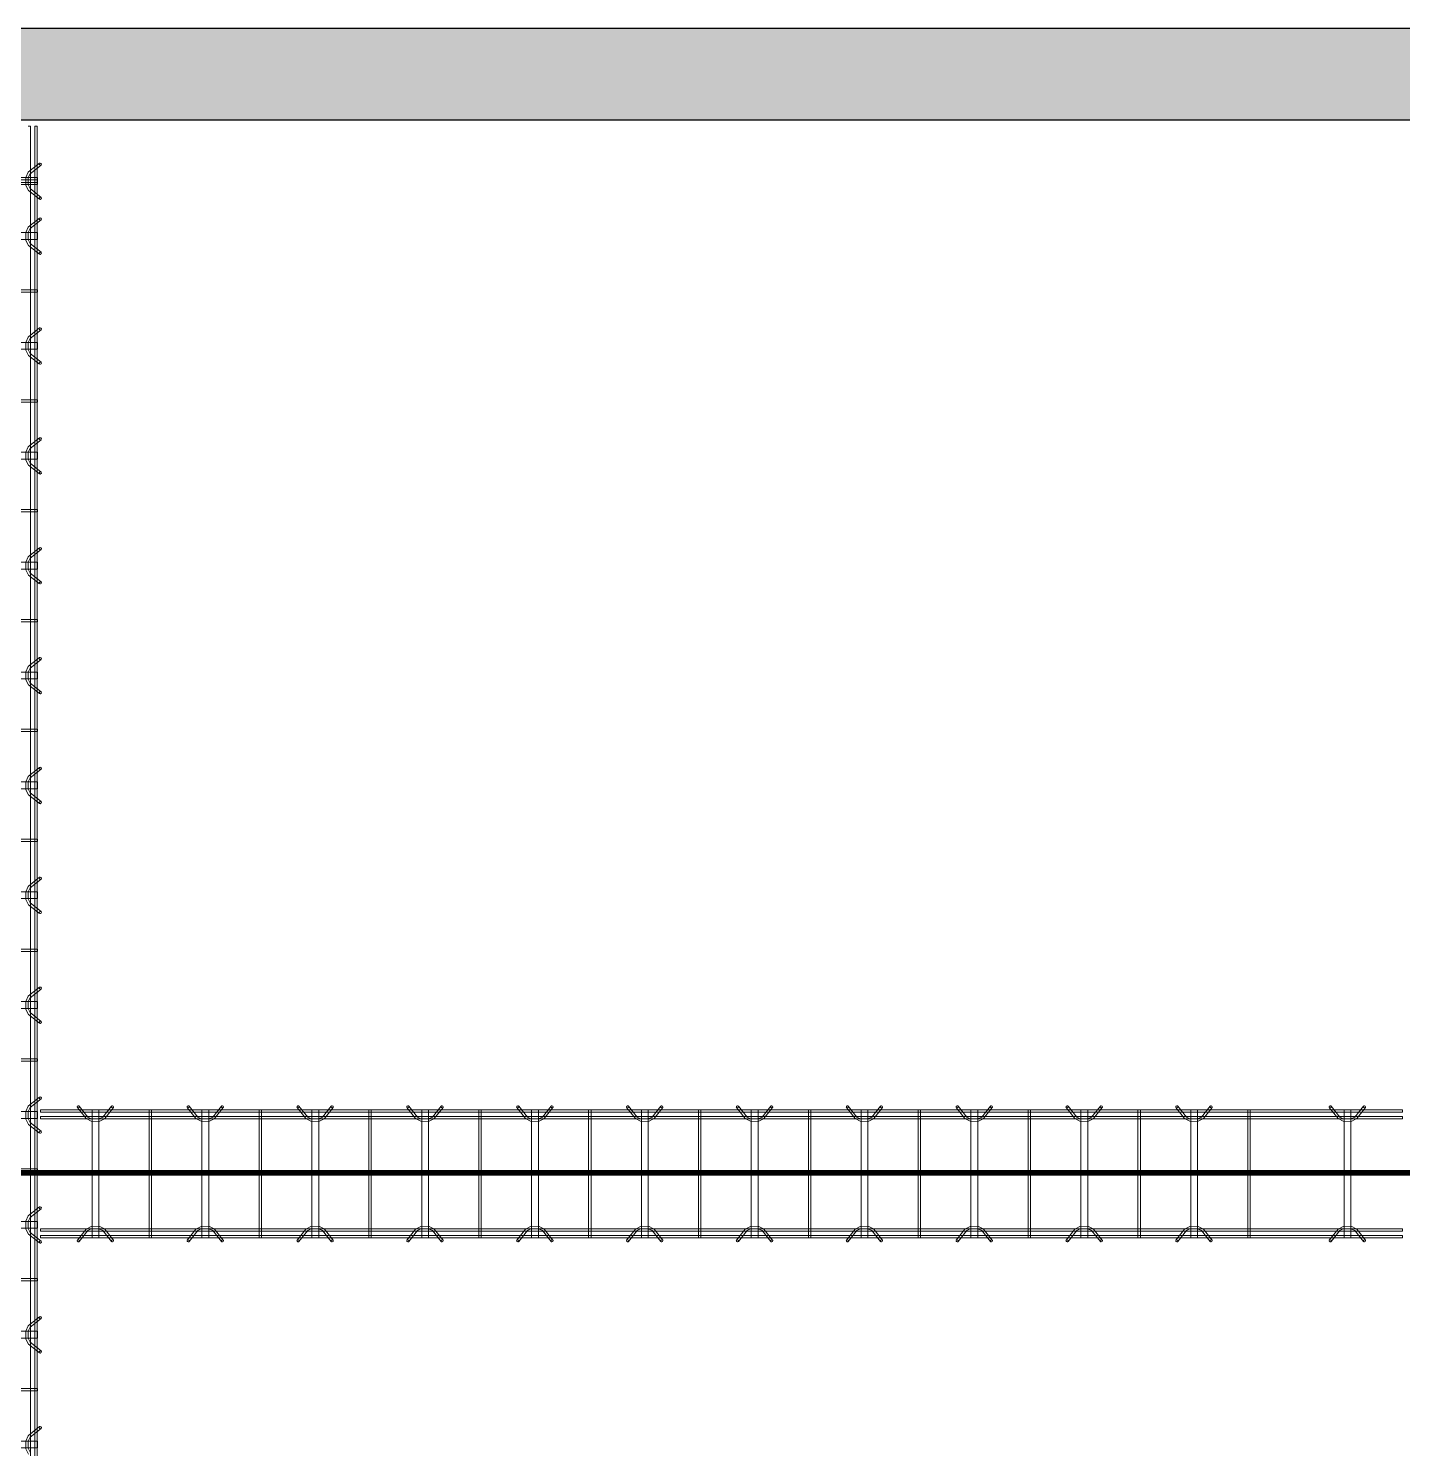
# Model space of a CAD drawing. Header units: inches. Extents: x -19229 to -222, y -6301 to 12387.
# Drawn here: x -3311.9 to -3161.8, y 11932.1 to 12087.2 of the extents above; entities that cross this region are included whole.
import ezdxf

# ---------------------------------------------------------------- set-up
doc = ezdxf.new("R2010")
doc.units = ezdxf.units.IN
doc.header["$MEASUREMENT"] = 0
for name, color, linetype, lineweight in [('A-GENM', 13, 'Continuous', 9), ('A-WALL-PATT', 111, 'Continuous', 25), ('S-BEAM', 12, 'Continuous', 9), ('S-FNDN', 32, 'Continuous', 9)]:
    doc.layers.add(name, color=color, linetype=linetype, lineweight=lineweight)

# ---------------------------------------------------------------- blocks, each defined once
blk = doc.blocks.new('Dowel bar assembly - Dowel bar assembly-674226-SLAB ON GROUND JOINTS')
at = {"layer": 'S-BEAM'}
for p, q in [((148.75, 1.98), (0, 1.98)), ((0, 1.98), (0, 1.72)), ((0, 1.72), (0, 1.98)), ((0, 1.72), (148.75, 1.72)), ((4.02, 2.23), (4.97, 1.03)), ((5.18, 1.19), (4.23, 2.39)), ((5.63, 1.99), (5.63, -12.01)), ((6.38, 1.99), (5.63, 1.99)), ((5.63, 1.99), (6.38, 1.99)), ((6.38, -12.01), (6.38, 1.99)), ((7.76, 2.39), (6.81, 1.19)), ((7.01, 1.03), (7.96, 2.23)), ((11.87, 1.99), (11.87, -12.01)), ((12.13, 1.99), (11.87, 1.99)), ((11.87, 1.99), (12.13, 1.99)), ((12.13, -12.01), (12.13, 1.99)), ((16.02, 2.23), (16.97, 1.03)), ((17.18, 1.19), (16.23, 2.39)), ((17.63, 1.99), (17.63, -12.01)), ((18.38, 1.99), (17.63, 1.99)), ((17.63, 1.99), (18.38, 1.99)), ((18.38, -12.01), (18.38, 1.99)), ((19.76, 2.39), (18.81, 1.19)), ((19.01, 1.03), (19.96, 2.23)), ((23.87, 1.99), (23.87, -12.01)), ((24.13, 1.99), (23.87, 1.99)), ((23.87, 1.99), (24.13, 1.99)), ((24.13, -12.01), (24.13, 1.99)), ((28.02, 2.23), (28.97, 1.03)), ((29.18, 1.19), (28.23, 2.39)), ((29.63, 1.99), (29.63, -12.01)), ((30.38, 1.99), (29.63, 1.99)), ((29.63, 1.99), (30.38, 1.99)), ((30.38, -12.01), (30.38, 1.99)), ((31.76, 2.39), (30.81, 1.19)), ((31.01, 1.03), (31.96, 2.23)), ((35.87, 1.99), (35.87, -12.01)), ((36.13, 1.99), (35.87, 1.99)), ((35.87, 1.99), (36.13, 1.99)), ((36.13, -12.01), (36.13, 1.99)), ((40.02, 2.23), (40.97, 1.03)), ((41.18, 1.19), (40.23, 2.39)), ((41.63, 1.99), (41.63, -12.01)), ((42.38, 1.99), (41.63, 1.99)), ((41.63, 1.99), (42.38, 1.99)), ((42.38, -12.01), (42.38, 1.99)), ((43.76, 2.39), (42.81, 1.19)), ((43.01, 1.03), (43.96, 2.23)), ((47.87, 1.99), (47.87, -12.01)), ((48.13, 1.99), (47.87, 1.99)), ((47.87, 1.99), (48.13, 1.99)), ((48.13, -12.01), (48.13, 1.99)), ((52.02, 2.23), (52.97, 1.03)), ((53.18, 1.19), (52.23, 2.39)), ((53.63, 1.99), (53.63, -12.01)), ((54.38, 1.99), (53.63, 1.99)), ((53.63, 1.99), (54.38, 1.99)), ((54.38, -12.01), (54.38, 1.99)), ((55.76, 2.39), (54.81, 1.19)), ((55.01, 1.03), (55.96, 2.23)), ((59.87, 1.99), (59.87, -12.01)), ((60.13, 1.99), (59.87, 1.99)), ((59.87, 1.99), (60.13, 1.99)), ((60.13, -12.01), (60.13, 1.99)), ((64.02, 2.23), (64.97, 1.03)), ((65.18, 1.19), (64.23, 2.39)), ((65.63, 1.99), (65.63, -12.01)), ((66.38, 1.99), (65.63, 1.99)), ((65.63, 1.99), (66.38, 1.99)), ((66.38, -12.01), (66.38, 1.99)), ((67.76, 2.39), (66.81, 1.19)), ((67.01, 1.03), (67.96, 2.23)), ((71.87, 1.99), (71.87, -12.01)), ((72.13, 1.99), (71.87, 1.99)), ((71.87, 1.99), (72.13, 1.99)), ((72.13, -12.01), (72.13, 1.99)), ((76.02, 2.23), (76.97, 1.03)), ((77.18, 1.19), (76.23, 2.39)), ((77.63, 1.99), (77.63, -12.01)), ((78.38, 1.99), (77.63, 1.99)), ((77.63, 1.99), (78.38, 1.99)), ((78.38, -12.01), (78.38, 1.99)), ((79.76, 2.39), (78.81, 1.19)), ((79.01, 1.03), (79.96, 2.23)), ((83.87, 1.99), (83.87, -12.01)), ((84.13, 1.99), (83.87, 1.99)), ((83.87, 1.99), (84.13, 1.99)), ((84.13, -12.01), (84.13, 1.99)), ((88.02, 2.23), (88.97, 1.03)), ((89.18, 1.19), (88.23, 2.39)), ((89.63, 1.99), (89.63, -12.01)), ((90.38, 1.99), (89.63, 1.99)), ((89.63, 1.99), (90.38, 1.99)), ((90.38, -12.01), (90.38, 1.99)), ((91.76, 2.39), (90.81, 1.19)), ((91.01, 1.03), (91.96, 2.23)), ((95.87, 1.99), (95.87, -12.01)), ((96.13, 1.99), (95.87, 1.99)), ((95.87, 1.99), (96.13, 1.99)), ((96.13, -12.01), (96.13, 1.99)), ((100.02, 2.23), (100.97, 1.03)), ((101.18, 1.19), (100.23, 2.39)), ((101.63, 1.99), (101.63, -12.01)), ((102.38, 1.99), (101.63, 1.99)), ((101.63, 1.99), (102.38, 1.99)), ((102.38, -12.01), (102.38, 1.99)), ((103.76, 2.39), (102.81, 1.19)), ((103.01, 1.03), (103.96, 2.23)), ((107.87, 1.99), (107.87, -12.01)), ((108.13, 1.99), (107.87, 1.99)), ((107.87, 1.99), (108.13, 1.99)), ((108.13, -12.01), (108.13, 1.99)), ((112.02, 2.23), (112.97, 1.03)), ((113.18, 1.19), (112.23, 2.39)), ((113.63, 1.99), (113.63, -12.01)), ((114.38, 1.99), (113.63, 1.99)), ((113.63, 1.99), (114.38, 1.99)), ((114.38, -12.01), (114.38, 1.99)), ((115.76, 2.39), (114.81, 1.19)), ((115.01, 1.03), (115.96, 2.23)), ((119.87, 1.99), (119.87, -12.01)), ((120.13, 1.99), (119.87, 1.99)), ((119.87, 1.99), (120.13, 1.99)), ((120.13, -12.01), (120.13, 1.99)), ((124.02, 2.23), (124.97, 1.03)), ((125.18, 1.19), (124.23, 2.39)), ((125.63, 1.99), (125.63, -12.01)), ((126.38, 1.99), (125.63, 1.99)), ((125.63, 1.99), (126.38, 1.99)), ((126.38, -12.01), (126.38, 1.99)), ((127.76, 2.39), (126.81, 1.19)), ((127.01, 1.03), (127.96, 2.23)), ((131.87, 1.99), (131.87, -12.01)), ((132.13, 1.99), (131.87, 1.99)), ((131.87, 1.99), (132.13, 1.99)), ((132.13, -12.01), (132.13, 1.99)), ((140.77, 2.23), (141.72, 1.03)), ((141.93, 1.19), (140.98, 2.39)), ((142.38, 1.99), (142.38, -12.01)), ((143.13, 1.99), (142.38, 1.99)), ((142.38, 1.99), (143.13, 1.99)), ((143.13, -12.01), (143.13, 1.99)), ((144.51, 2.39), (143.56, 1.19)), ((143.76, 1.03), (144.71, 2.23)), ((148.75, 1.98), (148.75, 1.72)), ((148.75, 1.72), (148.75, 1.98)), ((148.75, 1.25), (0, 1.25)), ((0, 0.99), (0, 1.25)), ((0, 1.25), (0, 0.99)), ((0, 0.99), (148.75, 0.99)), ((148.75, 0.99), (148.75, 1.25)), ((148.75, 1.25), (148.75, 0.99)), ((148.75, -11.01), (0, -11.01)), ((0, -11.27), (0, -11.01)), ((0, -11.01), (0, -11.27)), ((0, -11.27), (148.75, -11.27)), ((148.75, -11.74), (0, -11.74)), ((0, -12), (0, -11.74)), ((0, -11.74), (0, -12)), ((0, -12), (148.75, -12)), ((4.97, -11.05), (4.02, -12.25)), ((4.23, -12.41), (5.18, -11.21)), ((6.38, -12.01), (5.63, -12.01)), ((5.63, -12.01), (6.38, -12.01)), ((6.81, -11.21), (7.76, -12.41)), ((7.96, -12.25), (7.01, -11.05)), ((12.13, -12.01), (11.87, -12.01)), ((11.87, -12.01), (12.13, -12.01)), ((16.97, -11.05), (16.02, -12.25)), ((16.23, -12.41), (17.18, -11.21)), ((18.38, -12.01), (17.63, -12.01)), ((17.63, -12.01), (18.38, -12.01)), ((18.81, -11.21), (19.76, -12.41)), ((19.96, -12.25), (19.01, -11.05)), ((24.13, -12.01), (23.87, -12.01)), ((23.87, -12.01), (24.13, -12.01)), ((28.97, -11.05), (28.02, -12.25)), ((28.23, -12.41), (29.18, -11.21)), ((30.38, -12.01), (29.63, -12.01)), ((29.63, -12.01), (30.38, -12.01)), ((30.81, -11.21), (31.76, -12.41)), ((31.96, -12.25), (31.01, -11.05)), ((36.13, -12.01), (35.87, -12.01)), ((35.87, -12.01), (36.13, -12.01)), ((40.97, -11.05), (40.02, -12.25)), ((40.23, -12.41), (41.18, -11.21)), ((42.38, -12.01), (41.63, -12.01)), ((41.63, -12.01), (42.38, -12.01)), ((42.81, -11.21), (43.76, -12.41)), ((43.96, -12.25), (43.01, -11.05)), ((48.13, -12.01), (47.87, -12.01)), ((47.87, -12.01), (48.13, -12.01)), ((52.97, -11.05), (52.02, -12.25)), ((52.23, -12.41), (53.18, -11.21)), ((54.38, -12.01), (53.63, -12.01)), ((53.63, -12.01), (54.38, -12.01)), ((54.81, -11.21), (55.76, -12.41)), ((55.96, -12.25), (55.01, -11.05)), ((60.13, -12.01), (59.87, -12.01)), ((59.87, -12.01), (60.13, -12.01)), ((64.97, -11.05), (64.02, -12.25)), ((64.23, -12.41), (65.18, -11.21)), ((66.38, -12.01), (65.63, -12.01)), ((65.63, -12.01), (66.38, -12.01)), ((66.81, -11.21), (67.76, -12.41)), ((67.96, -12.25), (67.01, -11.05)), ((72.13, -12.01), (71.87, -12.01)), ((71.87, -12.01), (72.13, -12.01)), ((76.97, -11.05), (76.02, -12.25)), ((76.23, -12.41), (77.18, -11.21)), ((78.38, -12.01), (77.63, -12.01)), ((77.63, -12.01), (78.38, -12.01)), ((78.81, -11.21), (79.76, -12.41)), ((79.96, -12.25), (79.01, -11.05)), ((84.13, -12.01), (83.87, -12.01)), ((83.87, -12.01), (84.13, -12.01)), ((88.97, -11.05), (88.02, -12.25)), ((88.23, -12.41), (89.18, -11.21)), ((90.38, -12.01), (89.63, -12.01)), ((89.63, -12.01), (90.38, -12.01)), ((90.81, -11.21), (91.76, -12.41)), ((91.96, -12.25), (91.01, -11.05)), ((96.13, -12.01), (95.87, -12.01)), ((95.87, -12.01), (96.13, -12.01)), ((100.97, -11.05), (100.02, -12.25)), ((100.23, -12.41), (101.18, -11.21)), ((102.38, -12.01), (101.63, -12.01)), ((101.63, -12.01), (102.38, -12.01)), ((102.81, -11.21), (103.76, -12.41)), ((103.96, -12.25), (103.01, -11.05)), ((108.13, -12.01), (107.87, -12.01)), ((107.87, -12.01), (108.13, -12.01)), ((112.97, -11.05), (112.02, -12.25)), ((112.23, -12.41), (113.18, -11.21)), ((114.38, -12.01), (113.63, -12.01)), ((113.63, -12.01), (114.38, -12.01)), ((114.81, -11.21), (115.76, -12.41)), ((115.96, -12.25), (115.01, -11.05)), ((120.13, -12.01), (119.87, -12.01)), ((119.87, -12.01), (120.13, -12.01)), ((124.97, -11.05), (124.02, -12.25)), ((124.23, -12.41), (125.18, -11.21)), ((126.38, -12.01), (125.63, -12.01)), ((125.63, -12.01), (126.38, -12.01)), ((126.81, -11.21), (127.76, -12.41)), ((127.96, -12.25), (127.01, -11.05)), ((132.13, -12.01), (131.87, -12.01)), ((131.87, -12.01), (132.13, -12.01)), ((141.72, -11.05), (140.77, -12.25)), ((140.98, -12.41), (141.93, -11.21)), ((143.13, -12.01), (142.38, -12.01)), ((142.38, -12.01), (143.13, -12.01)), ((143.56, -11.21), (144.51, -12.41)), ((144.71, -12.25), (143.76, -11.05)), ((148.75, -11.27), (148.75, -11.01)), ((148.75, -11.01), (148.75, -11.27)), ((148.75, -12), (148.75, -11.74)), ((148.75, -11.74), (148.75, -12))]:
    blk.add_line(p, q, dxfattribs=at)
at = {"layer": 'S-BEAM', "flags": 128}
for points in [[(4.97, 1.03), (5.53, 0.73), (6.39, 0.72), (6.97, 0.99), (7.01, 1.03)], [(5.18, 1.19), (5.62, 0.97), (6.38, 0.98), (6.81, 1.19)], [(16.97, 1.03), (17.53, 0.73), (18.39, 0.72), (18.97, 0.99), (19.01, 1.03)], [(17.18, 1.19), (17.62, 0.97), (18.38, 0.98), (18.81, 1.19)], [(28.97, 1.03), (29.53, 0.73), (30.39, 0.72), (30.97, 0.99), (31.01, 1.03)], [(29.18, 1.19), (29.62, 0.97), (30.38, 0.98), (30.81, 1.19)], [(40.97, 1.03), (41.53, 0.73), (42.39, 0.72), (42.97, 0.99), (43.01, 1.03)], [(41.18, 1.19), (41.62, 0.97), (42.38, 0.98), (42.81, 1.19)], [(52.97, 1.03), (53.53, 0.73), (54.39, 0.72), (54.97, 0.99), (55.01, 1.03)], [(53.18, 1.19), (53.62, 0.97), (54.38, 0.98), (54.81, 1.19)], [(64.97, 1.03), (65.53, 0.73), (66.39, 0.72), (66.97, 0.99), (67.01, 1.03)], [(65.18, 1.19), (65.62, 0.97), (66.38, 0.98), (66.81, 1.19)], [(76.97, 1.03), (77.53, 0.73), (78.39, 0.72), (78.97, 0.99), (79.01, 1.03)], [(77.18, 1.19), (77.62, 0.97), (78.38, 0.98), (78.81, 1.19)], [(88.97, 1.03), (89.53, 0.73), (90.39, 0.72), (90.97, 0.99), (91.01, 1.03)], [(89.18, 1.19), (89.62, 0.97), (90.38, 0.98), (90.81, 1.19)], [(100.97, 1.03), (101.53, 0.73), (102.39, 0.72), (102.97, 0.99), (103.01, 1.03)], [(101.18, 1.19), (101.62, 0.97), (102.38, 0.98), (102.81, 1.19)], [(112.97, 1.03), (113.53, 0.73), (114.39, 0.72), (114.97, 0.99), (115.01, 1.03)], [(113.18, 1.19), (113.62, 0.97), (114.38, 0.98), (114.81, 1.19)], [(124.97, 1.03), (125.53, 0.73), (126.39, 0.72), (126.97, 0.99), (127.01, 1.03)], [(125.18, 1.19), (125.62, 0.97), (126.38, 0.98), (126.81, 1.19)], [(141.72, 1.03), (142.28, 0.73), (143.14, 0.72), (143.72, 0.99), (143.76, 1.03)], [(141.93, 1.19), (142.37, 0.97), (143.13, 0.98), (143.56, 1.19)], [(4.97, -11.05), (5.53, -10.75), (6.39, -10.74), (6.97, -11.01), (7.01, -11.05)], [(16.97, -11.05), (17.53, -10.75), (18.39, -10.74), (18.97, -11.01), (19.01, -11.05)], [(28.97, -11.05), (29.53, -10.75), (30.39, -10.74), (30.97, -11.01), (31.01, -11.05)], [(40.97, -11.05), (41.53, -10.75), (42.39, -10.74), (42.97, -11.01), (43.01, -11.05)], [(52.97, -11.05), (53.53, -10.75), (54.39, -10.74), (54.97, -11.01), (55.01, -11.05)], [(64.97, -11.05), (65.53, -10.75), (66.39, -10.74), (66.97, -11.01), (67.01, -11.05)], [(76.97, -11.05), (77.53, -10.75), (78.39, -10.74), (78.97, -11.01), (79.01, -11.05)], [(88.97, -11.05), (89.53, -10.75), (90.39, -10.74), (90.97, -11.01), (91.01, -11.05)], [(100.97, -11.05), (101.53, -10.75), (102.39, -10.74), (102.97, -11.01), (103.01, -11.05)], [(112.97, -11.05), (113.53, -10.75), (114.39, -10.74), (114.97, -11.01), (115.01, -11.05)], [(124.97, -11.05), (125.53, -10.75), (126.39, -10.74), (126.97, -11.01), (127.01, -11.05)], [(141.72, -11.05), (142.28, -10.75), (143.14, -10.74), (143.72, -11.01), (143.76, -11.05)], [(5.18, -11.21), (5.62, -10.99), (6.38, -11), (6.81, -11.21)], [(17.18, -11.21), (17.62, -10.99), (18.38, -11), (18.81, -11.21)], [(29.18, -11.21), (29.62, -10.99), (30.38, -11), (30.81, -11.21)], [(41.18, -11.21), (41.62, -10.99), (42.38, -11), (42.81, -11.21)], [(53.18, -11.21), (53.62, -10.99), (54.38, -11), (54.81, -11.21)], [(65.18, -11.21), (65.62, -10.99), (66.38, -11), (66.81, -11.21)], [(77.18, -11.21), (77.62, -10.99), (78.38, -11), (78.81, -11.21)], [(89.18, -11.21), (89.62, -10.99), (90.38, -11), (90.81, -11.21)], [(101.18, -11.21), (101.62, -10.99), (102.38, -11), (102.81, -11.21)], [(113.18, -11.21), (113.62, -10.99), (114.38, -11), (114.81, -11.21)], [(125.18, -11.21), (125.62, -10.99), (126.38, -11), (126.81, -11.21)], [(141.93, -11.21), (142.37, -10.99), (143.13, -11), (143.56, -11.21)]]:
    blk.add_lwpolyline(points, dxfattribs=at)
at = {"layer": 'S-BEAM'}
for centre, major_axis, start_param, end_param in [((4.12, 2.31), (0.101, 0.08), 5.709265, 8.850858), ((4.12, 2.31), (0.101, 0.08), 2.567673, 5.709265), ((7.86, 2.31), (-0.101, 0.08), 3.715513, 6.857105), ((7.86, 2.31), (-0.101, 0.08), 0.57392, 3.715513), ((16.12, 2.31), (0.101, 0.08), 5.709265, 8.850858), ((16.12, 2.31), (0.101, 0.08), 2.567673, 5.709265), ((19.86, 2.31), (-0.101, 0.08), 3.715513, 6.857105), ((19.86, 2.31), (-0.101, 0.08), 0.57392, 3.715513), ((28.12, 2.31), (0.101, 0.08), 5.709265, 8.850858), ((28.12, 2.31), (0.101, 0.08), 2.567673, 5.709265), ((31.86, 2.31), (-0.101, 0.08), 3.715513, 6.857105), ((31.86, 2.31), (-0.101, 0.08), 0.57392, 3.715513), ((40.12, 2.31), (0.101, 0.08), 5.709265, 8.850858), ((40.12, 2.31), (0.101, 0.08), 2.567673, 5.709265), ((43.86, 2.31), (-0.101, 0.08), 3.715513, 6.857105), ((43.86, 2.31), (-0.101, 0.08), 0.57392, 3.715513), ((52.12, 2.31), (0.101, 0.08), 5.709265, 8.850858), ((52.12, 2.31), (0.101, 0.08), 2.567673, 5.709265), ((55.86, 2.31), (-0.101, 0.08), 3.715513, 6.857105), ((55.86, 2.31), (-0.101, 0.08), 0.57392, 3.715513), ((64.12, 2.31), (0.101, 0.08), 5.709265, 8.850858), ((64.12, 2.31), (0.101, 0.08), 2.567673, 5.709265), ((67.86, 2.31), (-0.101, 0.08), 3.715513, 6.857105), ((67.86, 2.31), (-0.101, 0.08), 0.57392, 3.715513), ((76.12, 2.31), (0.101, 0.08), 5.709265, 8.850858), ((76.12, 2.31), (0.101, 0.08), 2.567673, 5.709265), ((79.86, 2.31), (-0.101, 0.08), 3.715513, 6.857105), ((79.86, 2.31), (-0.101, 0.08), 0.57392, 3.715513), ((88.12, 2.31), (0.101, 0.08), 5.709265, 8.850858), ((88.12, 2.31), (0.101, 0.08), 2.567673, 5.709265), ((91.86, 2.31), (-0.101, 0.08), 3.715513, 6.857105), ((91.86, 2.31), (-0.101, 0.08), 0.57392, 3.715513), ((100.12, 2.31), (0.101, 0.08), 5.709265, 8.850858), ((100.12, 2.31), (0.101, 0.08), 2.567673, 5.709265), ((103.86, 2.31), (-0.101, 0.08), 3.715513, 6.857105), ((103.86, 2.31), (-0.101, 0.08), 0.57392, 3.715513), ((112.12, 2.31), (0.101, 0.08), 5.709265, 8.850858), ((112.12, 2.31), (0.101, 0.08), 2.567673, 5.709265), ((115.86, 2.31), (-0.101, 0.08), 3.715513, 6.857105), ((115.86, 2.31), (-0.101, 0.08), 0.57392, 3.715513), ((124.12, 2.31), (0.101, 0.08), 5.709265, 8.850858), ((124.12, 2.31), (0.101, 0.08), 2.567673, 5.709265), ((127.86, 2.31), (-0.101, 0.08), 3.715513, 6.857105), ((127.86, 2.31), (-0.101, 0.08), 0.57392, 3.715513), ((140.87, 2.31), (0.101, 0.08), 5.709265, 8.850858), ((140.87, 2.31), (0.101, 0.08), 2.567673, 5.709265), ((144.61, 2.31), (-0.101, 0.08), 3.715513, 6.857105), ((144.61, 2.31), (-0.101, 0.08), 0.57392, 3.715513), ((4.12, -12.33), (-0.101, 0.08), 3.715513, 6.857105), ((4.12, -12.33), (-0.101, 0.08), 0.57392, 3.715513), ((7.86, -12.33), (0.101, 0.08), 5.709265, 8.850858), ((7.86, -12.33), (0.101, 0.08), 2.567673, 5.709265), ((16.12, -12.33), (-0.101, 0.08), 3.715513, 6.857105), ((16.12, -12.33), (-0.101, 0.08), 0.57392, 3.715513), ((19.86, -12.33), (0.101, 0.08), 5.709265, 8.850858), ((19.86, -12.33), (0.101, 0.08), 2.567673, 5.709265), ((28.12, -12.33), (-0.101, 0.08), 3.715513, 6.857105), ((28.12, -12.33), (-0.101, 0.08), 0.57392, 3.715513), ((31.86, -12.33), (0.101, 0.08), 5.709265, 8.850858), ((31.86, -12.33), (0.101, 0.08), 2.567673, 5.709265), ((40.12, -12.33), (-0.101, 0.08), 3.715513, 6.857105), ((40.12, -12.33), (-0.101, 0.08), 0.57392, 3.715513), ((43.86, -12.33), (0.101, 0.08), 5.709265, 8.850858), ((43.86, -12.33), (0.101, 0.08), 2.567673, 5.709265), ((52.12, -12.33), (-0.101, 0.08), 3.715513, 6.857105), ((52.12, -12.33), (-0.101, 0.08), 0.57392, 3.715513), ((55.86, -12.33), (0.101, 0.08), 5.709265, 8.850858), ((55.86, -12.33), (0.101, 0.08), 2.567673, 5.709265), ((64.12, -12.33), (-0.101, 0.08), 3.715513, 6.857105), ((64.12, -12.33), (-0.101, 0.08), 0.57392, 3.715513), ((67.86, -12.33), (0.101, 0.08), 5.709265, 8.850858), ((67.86, -12.33), (0.101, 0.08), 2.567673, 5.709265), ((76.12, -12.33), (-0.101, 0.08), 3.715513, 6.857105), ((76.12, -12.33), (-0.101, 0.08), 0.57392, 3.715513), ((79.86, -12.33), (0.101, 0.08), 5.709265, 8.850858), ((79.86, -12.33), (0.101, 0.08), 2.567673, 5.709265), ((88.12, -12.33), (-0.101, 0.08), 3.715513, 6.857105), ((88.12, -12.33), (-0.101, 0.08), 0.57392, 3.715513), ((91.86, -12.33), (0.101, 0.08), 5.709265, 8.850858), ((91.86, -12.33), (0.101, 0.08), 2.567673, 5.709265), ((100.12, -12.33), (-0.101, 0.08), 3.715513, 6.857105), ((100.12, -12.33), (-0.101, 0.08), 0.57392, 3.715513), ((103.86, -12.33), (0.101, 0.08), 5.709265, 8.850858), ((103.86, -12.33), (0.101, 0.08), 2.567673, 5.709265), ((112.12, -12.33), (-0.101, 0.08), 3.715513, 6.857105), ((112.12, -12.33), (-0.101, 0.08), 0.57392, 3.715513), ((115.86, -12.33), (0.101, 0.08), 5.709265, 8.850858), ((115.86, -12.33), (0.101, 0.08), 2.567673, 5.709265), ((124.12, -12.33), (-0.101, 0.08), 3.715513, 6.857105), ((124.12, -12.33), (-0.101, 0.08), 0.57392, 3.715513), ((127.86, -12.33), (0.101, 0.08), 5.709265, 8.850858), ((127.86, -12.33), (0.101, 0.08), 2.567673, 5.709265), ((140.87, -12.33), (-0.101, 0.08), 3.715513, 6.857105), ((140.87, -12.33), (-0.101, 0.08), 0.57392, 3.715513), ((144.61, -12.33), (0.101, 0.08), 5.709265, 8.850858), ((144.61, -12.33), (0.101, 0.08), 2.567673, 5.709265)]:
    blk.add_ellipse(centre, major_axis=major_axis, ratio=0.816528, start_param=start_param, end_param=end_param, dxfattribs=at)
blk = doc.blocks.new('Dowel bar assembly - Dowel bar assembly-676441-SLAB ON GROUND JOINTS')
at = {"layer": 'S-BEAM'}
for p, q in [((149.63, 1.99), (149.63, -12.01)), ((150.38, -12.01), (150.38, 1.99)), ((155.87, 1.99), (155.87, -12.01)), ((156.13, -12.01), (156.13, 1.99)), ((161.63, 1.99), (161.63, -12.01)), ((162.38, -12.01), (162.38, 1.99)), ((167.87, 1.99), (167.87, -12.01)), ((168.13, -12.01), (168.13, 1.99)), ((173.63, 1.99), (173.63, -12.01)), ((174.38, -12.01), (174.38, 1.99)), ((179.87, 1.99), (179.87, -12.01)), ((180.13, -12.01), (180.13, 1.99)), ((185.63, 1.99), (185.63, -12.01)), ((186.38, -12.01), (186.38, 1.99)), ((191.87, 1.99), (191.87, -12.01)), ((192.13, -12.01), (192.13, 1.99)), ((197.63, 1.99), (197.63, -12.01)), ((198.38, -12.01), (198.38, 1.99)), ((203.87, 1.99), (203.87, -12.01)), ((204.13, -12.01), (204.13, 1.99)), ((209.63, 1.99), (209.63, -12.01)), ((210.38, -12.01), (210.38, 1.99)), ((215.87, 1.99), (215.87, -12.01)), ((216.13, -12.01), (216.13, 1.99)), ((221.63, 1.99), (221.63, -12.01)), ((222.38, -12.01), (222.38, 1.99)), ((227.87, 1.99), (227.87, -12.01)), ((228.13, -12.01), (228.13, 1.99)), ((233.63, 1.99), (233.63, -12.01)), ((234.38, -12.01), (234.38, 1.99)), ((239.87, 1.99), (239.87, -12.01)), ((240.13, -12.01), (240.13, 1.99)), ((245.63, 1.99), (245.63, -12.01)), ((246.38, -12.01), (246.38, 1.99)), ((251.87, 1.99), (251.87, -12.01)), ((252.13, -12.01), (252.13, 1.99)), ((257.63, 1.99), (257.63, -12.01)), ((258.38, -12.01), (258.38, 1.99)), ((263.87, 1.99), (263.87, -12.01)), ((264.13, -12.01), (264.13, 1.99)), ((269.63, 1.99), (269.63, -12.01)), ((270.38, -12.01), (270.38, 1.99)), ((275.87, 1.99), (275.87, -12.01)), ((276.13, -12.01), (276.13, 1.99)), ((281.63, 1.99), (281.63, -12.01)), ((282.38, -12.01), (282.38, 1.99)), ((287.63, 1.99), (287.63, -12.01)), ((287.87, 1.99), (287.87, -12.01)), ((288.13, -12.01), (288.13, 1.99)), ((288.38, -12.01), (288.38, 1.99)), ((0, -11.27), (294, -11.27)), ((294, -11.74), (0, -11.74)), ((0, -12), (294, -12)), ((150.38, -12.01), (149.63, -12.01)), ((149.63, -12.01), (150.38, -12.01)), ((150.81, -11.21), (151.76, -12.41)), ((151.96, -12.25), (151.01, -11.05)), ((156.13, -12.01), (155.87, -12.01)), ((155.87, -12.01), (156.13, -12.01)), ((160.97, -11.05), (160.02, -12.25)), ((160.23, -12.41), (161.18, -11.21)), ((162.38, -12.01), (161.63, -12.01)), ((161.63, -12.01), (162.38, -12.01)), ((162.81, -11.21), (163.76, -12.41)), ((163.96, -12.25), (163.01, -11.05)), ((168.13, -12.01), (167.87, -12.01)), ((167.87, -12.01), (168.13, -12.01)), ((172.97, -11.05), (172.02, -12.25)), ((172.23, -12.41), (173.18, -11.21)), ((174.38, -12.01), (173.63, -12.01)), ((173.63, -12.01), (174.38, -12.01)), ((174.81, -11.21), (175.76, -12.41)), ((175.96, -12.25), (175.01, -11.05)), ((180.13, -12.01), (179.87, -12.01)), ((179.87, -12.01), (180.13, -12.01)), ((184.97, -11.05), (184.02, -12.25)), ((184.23, -12.41), (185.18, -11.21)), ((186.38, -12.01), (185.63, -12.01)), ((185.63, -12.01), (186.38, -12.01)), ((186.81, -11.21), (187.76, -12.41)), ((187.96, -12.25), (187.01, -11.05)), ((192.13, -12.01), (191.87, -12.01)), ((191.87, -12.01), (192.13, -12.01)), ((196.97, -11.05), (196.02, -12.25)), ((196.23, -12.41), (197.18, -11.21)), ((198.38, -12.01), (197.63, -12.01)), ((197.63, -12.01), (198.38, -12.01)), ((198.81, -11.21), (199.76, -12.41)), ((199.96, -12.25), (199.01, -11.05)), ((204.13, -12.01), (203.87, -12.01)), ((203.87, -12.01), (204.13, -12.01)), ((208.97, -11.05), (208.02, -12.25)), ((208.23, -12.41), (209.18, -11.21)), ((210.38, -12.01), (209.63, -12.01)), ((209.63, -12.01), (210.38, -12.01)), ((210.81, -11.21), (211.76, -12.41)), ((211.96, -12.25), (211.01, -11.05)), ((216.13, -12.01), (215.87, -12.01)), ((215.87, -12.01), (216.13, -12.01)), ((220.97, -11.05), (220.02, -12.25)), ((220.23, -12.41), (221.18, -11.21)), ((222.38, -12.01), (221.63, -12.01)), ((221.63, -12.01), (222.38, -12.01)), ((222.81, -11.21), (223.76, -12.41)), ((223.96, -12.25), (223.01, -11.05)), ((228.13, -12.01), (227.87, -12.01)), ((227.87, -12.01), (228.13, -12.01)), ((232.97, -11.05), (232.02, -12.25)), ((232.23, -12.41), (233.18, -11.21)), ((234.38, -12.01), (233.63, -12.01)), ((233.63, -12.01), (234.38, -12.01)), ((234.81, -11.21), (235.76, -12.41)), ((235.96, -12.25), (235.01, -11.05)), ((240.13, -12.01), (239.87, -12.01)), ((239.87, -12.01), (240.13, -12.01)), ((244.97, -11.05), (244.02, -12.25)), ((244.23, -12.41), (245.18, -11.21)), ((246.38, -12.01), (245.63, -12.01)), ((245.63, -12.01), (246.38, -12.01)), ((246.81, -11.21), (247.76, -12.41)), ((247.96, -12.25), (247.01, -11.05)), ((252.13, -12.01), (251.87, -12.01)), ((251.87, -12.01), (252.13, -12.01)), ((256.97, -11.05), (256.02, -12.25)), ((256.23, -12.41), (257.18, -11.21)), ((258.38, -12.01), (257.63, -12.01)), ((257.63, -12.01), (258.38, -12.01)), ((258.81, -11.21), (259.76, -12.41)), ((259.96, -12.25), (259.01, -11.05)), ((264.13, -12.01), (263.87, -12.01)), ((263.87, -12.01), (264.13, -12.01)), ((268.97, -11.05), (268.02, -12.25)), ((268.23, -12.41), (269.18, -11.21)), ((270.38, -12.01), (269.63, -12.01)), ((269.63, -12.01), (270.38, -12.01)), ((270.81, -11.21), (271.76, -12.41)), ((271.96, -12.25), (271.01, -11.05)), ((276.13, -12.01), (275.87, -12.01)), ((275.87, -12.01), (276.13, -12.01)), ((280.97, -11.05), (280.02, -12.25)), ((280.23, -12.41), (281.18, -11.21)), ((282.38, -12.01), (281.63, -12.01)), ((281.63, -12.01), (282.38, -12.01)), ((282.81, -11.21), (283.76, -12.41)), ((283.96, -12.25), (283.01, -11.05)), ((286.97, -11.05), (286.02, -12.25)), ((286.23, -12.41), (287.18, -11.21)), ((288.38, -12.01), (287.63, -12.01)), ((287.63, -12.01), (288.38, -12.01)), ((288.13, -12.01), (287.87, -12.01)), ((287.87, -12.01), (288.13, -12.01)), ((288.81, -11.21), (289.76, -12.41)), ((289.96, -12.25), (289.01, -11.05)), ((294, -11.27), (294, -11.01)), ((294, -11.01), (294, -11.27)), ((294, -12), (294, -11.74)), ((294, -11.74), (294, -12))]:
    blk.add_line(p, q, dxfattribs=at)
at = {"layer": 'S-BEAM', "flags": 128}
for points in [[(148.97, -11.05), (149.53, -10.75), (150.39, -10.74), (150.97, -11.01), (151.01, -11.05)], [(160.97, -11.05), (161.53, -10.75), (162.39, -10.74), (162.97, -11.01), (163.01, -11.05)], [(172.97, -11.05), (173.53, -10.75), (174.39, -10.74), (174.97, -11.01), (175.01, -11.05)], [(184.97, -11.05), (185.53, -10.75), (186.39, -10.74), (186.97, -11.01), (187.01, -11.05)], [(196.97, -11.05), (197.53, -10.75), (198.39, -10.74), (198.97, -11.01), (199.01, -11.05)], [(208.97, -11.05), (209.53, -10.75), (210.39, -10.74), (210.97, -11.01), (211.01, -11.05)], [(220.97, -11.05), (221.53, -10.75), (222.39, -10.74), (222.97, -11.01), (223.01, -11.05)], [(232.97, -11.05), (233.53, -10.75), (234.39, -10.74), (234.97, -11.01), (235.01, -11.05)], [(244.97, -11.05), (245.53, -10.75), (246.39, -10.74), (246.97, -11.01), (247.01, -11.05)], [(256.97, -11.05), (257.53, -10.75), (258.39, -10.74), (258.97, -11.01), (259.01, -11.05)], [(268.97, -11.05), (269.53, -10.75), (270.39, -10.74), (270.97, -11.01), (271.01, -11.05)], [(280.97, -11.05), (281.53, -10.75), (282.39, -10.74), (282.97, -11.01), (283.01, -11.05)], [(286.97, -11.05), (287.53, -10.75), (288.39, -10.74), (288.97, -11.01), (289.01, -11.05)], [(149.18, -11.21), (149.62, -10.99), (150.38, -11), (150.81, -11.21)], [(161.18, -11.21), (161.62, -10.99), (162.38, -11), (162.81, -11.21)], [(173.18, -11.21), (173.62, -10.99), (174.38, -11), (174.81, -11.21)], [(185.18, -11.21), (185.62, -10.99), (186.38, -11), (186.81, -11.21)], [(197.18, -11.21), (197.62, -10.99), (198.38, -11), (198.81, -11.21)], [(209.18, -11.21), (209.62, -10.99), (210.38, -11), (210.81, -11.21)], [(221.18, -11.21), (221.62, -10.99), (222.38, -11), (222.81, -11.21)], [(233.18, -11.21), (233.62, -10.99), (234.38, -11), (234.81, -11.21)], [(245.18, -11.21), (245.62, -10.99), (246.38, -11), (246.81, -11.21)], [(257.18, -11.21), (257.62, -10.99), (258.38, -11), (258.81, -11.21)], [(269.18, -11.21), (269.62, -10.99), (270.38, -11), (270.81, -11.21)], [(281.18, -11.21), (281.62, -10.99), (282.38, -11), (282.81, -11.21)], [(287.18, -11.21), (287.62, -10.99), (288.38, -11), (288.81, -11.21)]]:
    blk.add_lwpolyline(points, dxfattribs=at)
at = {"layer": 'S-BEAM'}
for centre, major_axis, start_param, end_param in [((151.86, -12.33), (0.101, 0.08), 5.709265, 8.850858), ((151.86, -12.33), (0.101, 0.08), 2.567673, 5.709265), ((160.12, -12.33), (-0.101, 0.08), 3.715513, 6.857105), ((160.12, -12.33), (-0.101, 0.08), 0.57392, 3.715513), ((163.86, -12.33), (0.101, 0.08), 5.709265, 8.850858), ((163.86, -12.33), (0.101, 0.08), 2.567673, 5.709265), ((172.12, -12.33), (-0.101, 0.08), 3.715513, 6.857105), ((172.12, -12.33), (-0.101, 0.08), 0.57392, 3.715513), ((175.86, -12.33), (0.101, 0.08), 5.709265, 8.850858), ((175.86, -12.33), (0.101, 0.08), 2.567673, 5.709265), ((184.12, -12.33), (-0.101, 0.08), 3.715513, 6.857105), ((184.12, -12.33), (-0.101, 0.08), 0.57392, 3.715513), ((187.86, -12.33), (0.101, 0.08), 5.709265, 8.850858), ((187.86, -12.33), (0.101, 0.08), 2.567673, 5.709265), ((196.12, -12.33), (-0.101, 0.08), 3.715513, 6.857105), ((196.12, -12.33), (-0.101, 0.08), 0.57392, 3.715513), ((199.86, -12.33), (0.101, 0.08), 5.709265, 8.850858), ((199.86, -12.33), (0.101, 0.08), 2.567673, 5.709265), ((208.12, -12.33), (-0.101, 0.08), 3.715513, 6.857105), ((208.12, -12.33), (-0.101, 0.08), 0.57392, 3.715513), ((211.86, -12.33), (0.101, 0.08), 5.709265, 8.850858), ((211.86, -12.33), (0.101, 0.08), 2.567673, 5.709265), ((220.12, -12.33), (-0.101, 0.08), 3.715513, 6.857105), ((220.12, -12.33), (-0.101, 0.08), 0.57392, 3.715513), ((223.86, -12.33), (0.101, 0.08), 5.709265, 8.850858), ((223.86, -12.33), (0.101, 0.08), 2.567673, 5.709265), ((232.12, -12.33), (-0.101, 0.08), 3.715513, 6.857105), ((232.12, -12.33), (-0.101, 0.08), 0.57392, 3.715513), ((235.86, -12.33), (0.101, 0.08), 5.709265, 8.850858), ((235.86, -12.33), (0.101, 0.08), 2.567673, 5.709265), ((244.12, -12.33), (-0.101, 0.08), 3.715513, 6.857105), ((244.12, -12.33), (-0.101, 0.08), 0.57392, 3.715513), ((247.86, -12.33), (0.101, 0.08), 5.709265, 8.850858), ((247.86, -12.33), (0.101, 0.08), 2.567673, 5.709265), ((256.12, -12.33), (-0.101, 0.08), 3.715513, 6.857105), ((256.12, -12.33), (-0.101, 0.08), 0.57392, 3.715513), ((259.86, -12.33), (0.101, 0.08), 5.709265, 8.850858), ((259.86, -12.33), (0.101, 0.08), 2.567673, 5.709265), ((268.12, -12.33), (-0.101, 0.08), 3.715513, 6.857105), ((268.12, -12.33), (-0.101, 0.08), 0.57392, 3.715513), ((271.86, -12.33), (0.101, 0.08), 5.709265, 8.850858), ((271.86, -12.33), (0.101, 0.08), 2.567673, 5.709265), ((280.12, -12.33), (-0.101, 0.08), 3.715513, 6.857105), ((280.12, -12.33), (-0.101, 0.08), 0.57392, 3.715513), ((283.86, -12.33), (0.101, 0.08), 5.709265, 8.850858), ((283.86, -12.33), (0.101, 0.08), 2.567673, 5.709265), ((286.12, -12.33), (-0.101, 0.08), 3.715513, 6.857105), ((286.12, -12.33), (-0.101, 0.08), 0.57392, 3.715513), ((289.86, -12.33), (0.101, 0.08), 5.709265, 8.850858), ((289.86, -12.33), (0.101, 0.08), 2.567673, 5.709265)]:
    blk.add_ellipse(centre, major_axis=major_axis, ratio=0.816528, start_param=start_param, end_param=end_param, dxfattribs=at)

msp = doc.modelspace()

# ---------------------------------------------------------------- hatches: boundary and pattern name
at = {"layer": 'A-WALL-PATT', "lineweight": 9}
h = msp.add_hatch(dxfattribs=at)
h.set_pattern_fill('FP_1', color=256, style=0, pattern_type=2)
h.set_pattern_definition([(50, (0, 0), (55.0854, -4.81984), [5.76, -63.36]), (355, (0, 0), (-10.6557, 57.76853), [4.608, -50.688]), (100.451, (4.59, -0.4), (44.42947, 52.94866), [4.895, -53.848]), (46.184, (0, 15.36), (81.96444, -12.71212), [8.64, -95.04]), (96.636, (6.83, 14.3), (71.7815, 74.8124), [7.343, -80.772]), (351.184, (0, 15.36), (71.78195, 74.81243), [6.912, -76.032]), (21, (7.68, 11.52), (45.84207, -30.92146), [5.76, -63.36]), (326, (7.68, 11.52), (18.68706, 55.69148), [4.608, -50.688]), (71.451, (11.5, 8.943), (64.5289, 24.7701), [4.895, -53.848]), (37.5, (0, 0), (0.933895, 25.566816), [2.534, -47.539, 2.534, -48.922, -50.88]), (37.5, (0, 0), (0.933895, 25.566816), [-101.53, 2.534, -48.346]), (7.5, (0, 0), (20.20404, 30.2913), [2.534, -26.803, 2.534, -46.387, -19.392]), (7.5, (0, 0), (20.20404, 30.2913), [-78.259, 2.534, -16.858]), (327.5, (-17.126, 0), (40.997785, -1.732403), [2.534, -16.666, 2.534, -57.37, -79.488]), (327.5, (-17.126, 0), (40.997785, -1.732403), [-79.104, 2.534, -76.954]), (317.5, (-24.806, 0), (44.78888, 7.68784), [2.534, -22.426, 2.534, -37.248, -56.448]), (317.5, (-24.806, 0), (44.78888, 7.68784), [-64.742, 2.534, -53.914])])
h.paths.add_polyline_path([(-1953.32374, 12087.1894), (-1953.32374, 12077.1894), (-2867.76124, 12077.1894), (-2873.76124, 12077.1894), (-3005.13624, 12077.1894), (-3011.13624, 12077.1894), (-3819.32374, 12077.1894), (-3829.32374, 12077.1894), (-3829.32374, 12087.1894)], flags=0)

# ---------------------------------------------------------------- linework, layer by layer
at = {"layer": 'A-GENM'}
for p, q in [((-2640.32374, 11962.44285), (-3819.32374, 11962.44285)), ((-2640.32374, 11962.44133), (-3819.32374, 11962.44133)), ((-3819.32374, 11962.38625), (-2640.32374, 11962.38625)), ((-3819.32374, 11962.38625), (-2640.32374, 11962.38625)), ((-2640.32374, 11962.35597), (-3819.32374, 11962.35597)), ((-2640.32374, 11962.35445), (-3819.32374, 11962.35445)), ((-2640.32374, 11962.34688), (-3819.32374, 11962.34688)), ((-2640.32374, 11962.34688), (-3819.32374, 11962.34688)), ((-3819.32374, 11962.23284), (-2640.32374, 11962.23284)), ((-2640.32374, 11962.14596), (-3819.32374, 11962.14596)), ((-2640.32374, 11962.09729), (-3819.32374, 11962.09729)), ((-2640.32374, 11962.03192), (-3819.32374, 11962.03192)), ((-3819.32374, 11962.03192), (-2640.32374, 11962.03192)), ((-2640.32374, 11962.01965), (-3819.32374, 11962.01965)), ((-3819.32374, 11962.01041), (-2640.32374, 11962.01041)), ((-3819.32374, 11961.99255), (-2640.32374, 11961.99255)), ((-3819.32374, 11961.99255), (-2640.32374, 11961.99255)), ((-2640.32374, 11961.93277), (-3819.32374, 11961.93277))]:
    msp.add_line(p, q, dxfattribs=at)
at = {"layer": 'S-FNDN', "lineweight": 25}
for p, q in [((-1943.32374, 12087.1894), (-3829.32374, 12087.1894)), ((-3819.32374, 12077.1894), (-3011.13624, 12077.1894))]:
    msp.add_line(p, q, dxfattribs=at)

# ---------------------------------------------------------------- block references
at = {"layer": 'S-BEAM', "rotation": 89.99999999999991}
msp.add_blockref('Dowel bar assembly - Dowel bar assembly-676441-SLAB ON GROUND JOINTS', (-3322.92348, 11782.50636), dxfattribs=at)
at = {"layer": 'S-BEAM'}
msp.add_blockref('Dowel bar assembly - Dowel bar assembly-674226-SLAB ON GROUND JOINTS', (-3310.56925, 11967.09075), dxfattribs=at)

doc.saveas('drawing.dxf')
